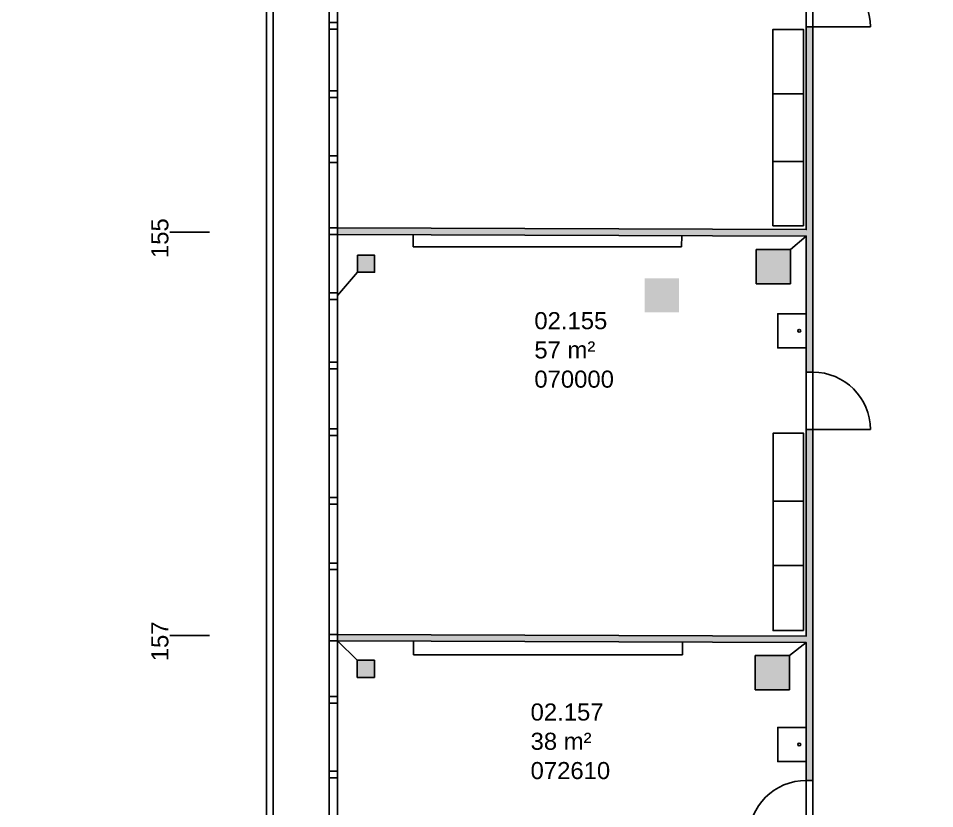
# Model space of a CAD drawing. Header units: metres. Extents: x -1 to 148, y -1 to 108.
# Drawn here: x 28.8 to 44.89, y 26.78 to 40.67 of the extents above; entities that cross this region are included whole.
import ezdxf

# ---------------------------------------------------------------- set-up
doc = ezdxf.new("R2010")
doc.units = ezdxf.units.M
doc.header["$MEASUREMENT"] = 0
doc.layers.get('0').update_dxf_attribs({"linetype": 'CONTINUOUS'})
for name, color, linetype in [('BEMASZUNG', 8, 'CONTINUOUS'), ('Unchanged', 8, 'CONTINUOUS'), ('Unchanged Layer Off', 2, 'CONTINUOUS')]:
    doc.layers.add(name, color=color, linetype=linetype)
doc.styles.add('ARIAL', font='arial.ttf')
doc.dimstyles.new('Meter_Bem', dxfattribs={"dimtxt": 0.35, "dimasz": 0.015, "dimexe": 0, "dimexo": 0.1, "dimgap": 0.05, "dimtad": 1, "dimzin": 0, "dimdsep": 46, "dimtxsty": 'ARIAL', "dimblk1": 'mass1', "dimblk2": 'mass2', "dimsah": 1, "dimcen": 0.125, "dimse1": 1, "dimse2": 1, "dimclrd": 256, "dimclre": 1, "dimclrt": 256, "dimazin": 0, "dimtp": 102033525.0, "dimtm": 1, "dimtfac": 1, "dimtix": 1, "dimtmove": 2, "dimatfit": 3, "dimldrblk": 'mass2', "dimfxl": 1, "dimtolj": 1, "dimtzin": 0, "dimlwd": -1, "dimarcsym": 0})

# ---------------------------------------------------------------- blocks, each defined once
blk = doc.blocks.new('Tuer')
at = {"layer": 'Unchanged'}
blk.add_line((0, 0), (0, 0.82), dxfattribs=at)
blk.add_arc((0, 0), 0.82, 90, 180, dxfattribs=at)
blk = doc.blocks.new('Ausgussbecken')
at = {"layer": 'Unchanged'}
blk.add_lwpolyline([(-0.185, 0), (0.415, 0), (0.415, -0.5), (-0.185, -0.5)], close=True, dxfattribs=at)
at = {"layer": 'Unchanged', "linetype": 'Continuous'}
blk.add_circle((0.115, -0.124), 0.0253, dxfattribs=at)
blk = doc.blocks.new('Raumstempel')
at = {"layer": 'Unchanged', "linetype": 'ByBlock', "style": 'ARIAL'}
for tag, p in [('HOERSAALNUMMER', (0, 1.029)), ('ANZAHL PLAETZE', (0, 0.514)), ('RAUMNUMMER', (0, 0)), ('FLÄCHE', (0, -0.514)), ('INSTITUTSNUMMER1', (0, -1.029)), ('INSTITUTSNUMMER2', (0, -1.543))]:
    blk.add_attdef(tag, p, '', height=0.3, dxfattribs=at)
blk = doc.blocks.new('mass1')
at = {"layer": 'Unchanged'}
for p, q in [((0, 25.5), (0, -12.75)), ((-5, -5), (5, 5)), ((-5, 0), (5, 0))]:
    blk.add_line(p, q, dxfattribs=at)
blk = doc.blocks.new('mass2')
at = {"layer": 'Unchanged'}
for p, q in [((0, -25.5), (0, 12.75)), ((5, 5), (-5, -5)), ((5, 0), (-5, 0))]:
    blk.add_line(p, q, dxfattribs=at)
blk = doc.blocks.new('*D12')
at = {"layer": 'BEMASZUNG', "transparency": 16777216}
blk.add_line((-1, 1.015), (-1, 106.295), dxfattribs=at)
at = {"layer": 'BEMASZUNG', "transparency": 16777216, "xscale": 0.015, "yscale": 0.015, "zscale": 0.015}
for name, p, rotation in [('mass2', (-1, 106.31), 90), ('mass1', (-1, 1), 270)]:
    blk.add_blockref(name, p, dxfattribs=dict(at, rotation=rotation))
at = {"layer": 'BEMASZUNG', "transparency": 16777216, "insert": (-1.229, 53.655), "char_height": 0.35, "attachment_point": 5, "rotation": 90, "style": 'ARIAL'}
blk.add_mtext('\\A1;105.31', dxfattribs=at)

msp = doc.modelspace()

# ---------------------------------------------------------------- hatches: boundary and pattern name
at = {"layer": 'Unchanged'}
h = msp.add_hatch(color=256, dxfattribs=at)
h.paths.add_polyline_path([(42.638, 36.846), (42.638, 34.456), (42.753, 34.456), (42.753, 40.522), (42.638, 40.522), (42.638, 36.961), (34.406, 36.99), (34.406, 36.99), (34.406, 36.875)])
h.paths.add_polyline_path([(42.753, 33.446), (42.638, 33.446), (42.638, 29.817), (34.406, 29.846), (34.406, 29.846), (34.406, 29.731), (42.638, 29.702), (42.638, 27.279), (42.753, 27.279)])
for points in [[(41.758, 36.608), (41.758, 36.008), (42.358, 36.008), (42.358, 36.608)], [(35.056, 36.21), (35.056, 36.51), (34.756, 36.51), (34.756, 36.21)], [(40.4, 36.106), (39.8, 36.106), (39.8, 35.506), (40.4, 35.506)], [(41.741, 29.473), (41.741, 28.873), (42.341, 28.873), (42.341, 29.473)], [(35.052, 29.091), (35.052, 29.391), (34.752, 29.391), (34.752, 29.091)]]:
    msp.add_hatch(color=256, dxfattribs=at).paths.add_polyline_path(points)

# ---------------------------------------------------------------- linework, layer by layer
for p, q in [((33.158, 52.429), (33.158, 23.909)), ((33.273, 52.314), (33.273, 23.794)), ((34.256, 44.02), (34.256, 36.875)), ((34.406, 44.02), (34.406, 36.875)), ((34.256, 40.598), (34.406, 40.598)), ((34.256, 40.483), (34.406, 40.483)), ((42.753, 40.522), (42.638, 40.522)), ((42.638, 40.522), (42.638, 36.961)), ((42.753, 40.522), (42.753, 34.456)), ((34.256, 39.397), (34.406, 39.397)), ((34.256, 39.282), (34.406, 39.282)), ((42.053, 39.344), (42.586, 39.344)), ((34.256, 38.254), (34.406, 38.254)), ((42.053, 38.155), (42.586, 38.155)), ((34.256, 38.139), (34.406, 38.139)), ((34.256, 36.99), (34.406, 36.99)), ((34.256, 36.875), (34.256, 29.731)), ((34.256, 36.875), (34.406, 36.875)), ((42.638, 36.961), (34.406, 36.99)), ((42.638, 36.846), (34.406, 36.875)), ((34.406, 36.875), (34.406, 29.731)), ((35.73, 36.87), (35.73, 36.655)), ((40.448, 36.655), (40.449, 36.854)), ((42.638, 36.846), (42.638, 34.456)), ((35.73, 36.655), (40.448, 36.655)), ((34.256, 35.846), (34.406, 35.846)), ((34.256, 35.731), (34.406, 35.731)), ((34.256, 34.628), (34.406, 34.628)), ((34.256, 34.513), (34.406, 34.513)), ((42.753, 34.456), (42.638, 34.456)), ((34.256, 33.457), (34.406, 33.457)), ((34.256, 33.342), (34.406, 33.342)), ((42.753, 33.446), (42.638, 33.446)), ((42.638, 33.446), (42.638, 29.817)), ((42.753, 33.446), (42.753, 27.279)), ((34.256, 32.252), (34.406, 32.252)), ((34.256, 32.137), (34.406, 32.137)), ((42.59, 32.189), (42.054, 32.189)), ((34.256, 31.099), (34.406, 31.099)), ((34.256, 30.984), (34.406, 30.984)), ((42.59, 31.055), (42.054, 31.055)), ((34.256, 29.846), (34.406, 29.846)), ((42.638, 29.817), (34.406, 29.846)), ((34.256, 29.731), (34.256, 24.917)), ((34.256, 29.731), (34.406, 29.731)), ((42.638, 29.702), (34.406, 29.731)), ((34.406, 29.731), (34.406, 24.916)), ((35.739, 29.726), (35.739, 29.484)), ((40.461, 29.484), (40.462, 29.71)), ((42.638, 29.702), (42.638, 27.279)), ((35.739, 29.484), (40.461, 29.484)), ((34.256, 28.752), (34.406, 28.752)), ((34.256, 28.637), (34.406, 28.637)), ((34.256, 27.443), (34.406, 27.443)), ((34.256, 27.328), (34.406, 27.328)), ((42.753, 27.279), (42.638, 27.279))]:
    msp.add_line(p, q, dxfattribs=at)
for points in [[(42.586, 37.029), (42.053, 37.029), (42.053, 40.478), (42.586, 40.478)], [(41.758, 36.008), (42.358, 36.008), (42.358, 36.608), (41.758, 36.608)], [(34.756, 36.21), (35.056, 36.21), (35.056, 36.51), (34.756, 36.51)], [(42.59, 29.912), (42.054, 29.912), (42.054, 33.382), (42.59, 33.382)], [(41.741, 28.873), (42.341, 28.873), (42.341, 29.473), (41.741, 29.473)], [(34.752, 29.091), (35.052, 29.091), (35.052, 29.391), (34.752, 29.391)]]:
    msp.add_lwpolyline(points, close=True, dxfattribs=at)
at = {"layer": 'Unchanged Layer Off', "ltscale": 0.025}
for p, q in [((31.458, 36.913), (32.158, 36.913)), ((31.458, 29.826), (32.158, 29.826))]:
    msp.add_line(p, q, dxfattribs=at)
at = {"layer": 'Unchanged Layer Off', "flags": 128}
for points in [[(35.633, 52.314), (35.633, 51.376), (34.256, 51.38), (34.255, 22.799), (5.766, 22.834), (5.651, 22.834), (5.651, 22.718), (5.656, 21.657), (5.657, 21.537), (4.696, 21.533), (4.696, 23.858), (33.273, 23.794), (33.273, 52.314), (35.633, 52.314)], [(34.406, 44.02), (34.795, 43.684), (34.795, 43.384), (35.095, 43.384), (35.095, 43.684), (34.795, 43.684), (34.406, 44.02), (42.638, 43.991), (42.39, 43.746), (41.79, 43.746), (41.79, 43.196), (42.39, 43.196), (42.39, 43.746), (42.638, 43.991), (42.638, 36.961), (34.406, 36.99), (34.406, 44.02)], [(34.406, 36.875), (42.638, 36.846), (42.358, 36.608), (41.758, 36.608), (41.758, 36.008), (42.358, 36.008), (42.358, 36.608), (42.638, 36.846), (42.638, 29.817), (34.406, 29.846), (34.406, 35.803), (34.756, 36.21), (35.056, 36.21), (35.056, 36.51), (34.756, 36.51), (34.756, 36.21), (34.406, 35.803), (34.406, 36.875)], [(34.406, 29.731), (34.752, 29.391), (34.752, 29.091), (35.052, 29.091), (35.052, 29.391), (34.752, 29.391), (34.406, 29.731), (42.638, 29.702), (42.341, 29.473), (41.741, 29.473), (41.741, 28.873), (42.341, 28.873), (42.341, 29.473), (42.638, 29.702), (42.638, 25.003), (34.406, 25.031)]]:
    msp.add_lwpolyline(points, close=True, dxfattribs=at)
for points in [[(33.158, 23.909), (33.158, 52.429), (35.242, 52.429), (35.242, 52.45), (35.633, 52.45), (35.633, 51.376), (42.753, 51.351), (44.893, 51.343)], [(42.753, 26.269), (42.753, 27.279), (42.753, 33.446), (42.753, 34.456), (42.753, 40.522), (42.753, 41.532), (42.753, 47.681), (42.749, 48.691), (42.753, 51.236), (42.753, 51.236), (44.893, 51.228)]]:
    msp.add_lwpolyline(points, dxfattribs=at)

# ---------------------------------------------------------------- block references
for p, xscale, yscale, zscale, rotation in [((42.753, 40.522), 1.231732666875722, 1.231732666875722, 1.231732666875722, 269.9999999969407), ((42.753, 33.446), 1.231732666875722, 1.231732666875722, 1.231732666875722, 269.9999999969407), ((42.638, 26.269), -1.231732666875722, 1.231732666875738, 1.231732666875737, 90.00000000305931)]:
    msp.add_blockref('Tuer', p, dxfattribs=dict(xscale=xscale, yscale=yscale, zscale=zscale, rotation=rotation))
ref = msp.add_blockref('Raumstempel', (37.861, 35.725))
ref.add_attrib('RAUMNUMMER', '02.155', (37.861, 35.21), dxfattribs={"layer": 'Unchanged', "color": 7, "height": 0.3, "style": 'ARIAL'})
ref.add_attrib('FLÄCHE_NGF', '57 m²', (37.861, 34.696), dxfattribs={"layer": 'Unchanged', "color": 7, "height": 0.3, "style": 'ARIAL'})
ref.add_attrib('NUTZER_1', '070000', (37.861, 34.182), dxfattribs={"layer": 'Unchanged', "color": 7, "height": 0.3, "style": 'ARIAL'})
at = {"rotation": 270}
for p in [(42.638, 35.297), (42.638, 28.027)]:
    msp.add_blockref('Ausgussbecken', p, dxfattribs=at)
ref = msp.add_blockref('Raumstempel', (37.795, 28.846))
ref.add_attrib('RAUMNUMMER', '02.157', (37.795, 28.332), dxfattribs={"layer": 'Unchanged', "color": 7, "height": 0.3, "style": 'ARIAL'})
ref.add_attrib('FLÄCHE_NGF', '38 m²', (37.795, 27.818), dxfattribs={"layer": 'Unchanged', "color": 7, "height": 0.3, "style": 'ARIAL'})
ref.add_attrib('NUTZER_1', '072610', (37.795, 27.303), dxfattribs={"layer": 'Unchanged', "color": 7, "height": 0.3, "style": 'ARIAL'})

# ---------------------------------------------------------------- texts
at = {"layer": 'Unchanged Layer Off', "linetype": 'Continuous', "char_height": 0.3, "width": 1.4607, "attachment_point": 1, "rotation": 90, "style": 'ARIAL'}
for s, insert in [('155', (31.133, 36.46)), ('157', (31.133, 29.374))]:
    msp.add_mtext(s, dxfattribs=dict(at, insert=insert))

# ---------------------------------------------------------------- dimensions: what is measured, and where the dimension line sits
at = {"layer": 'BEMASZUNG'}
dim = msp.add_linear_dim(base=(-1, 106.31), p1=(2.008, 1), p2=(35.274, 106.31), angle=90, dimstyle='Meter_Bem', dxfattribs=at)
dim.commit()
dim.dimension.update_dxf_attribs({"geometry": '*D12', "text_midpoint": (-1.229, 53.655)})

doc.saveas('drawing.dxf')
